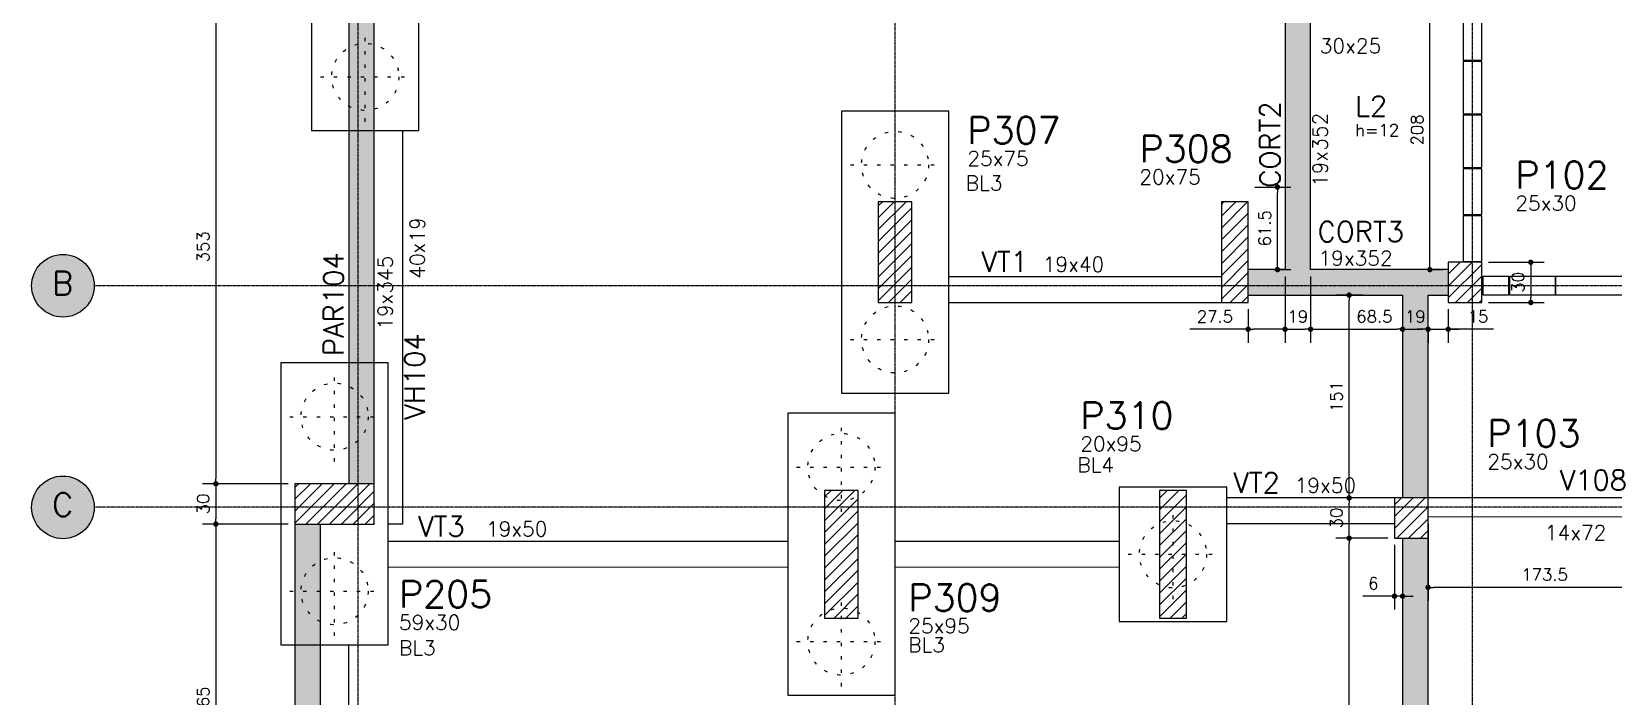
# Model space of a CAD drawing. Extents: x -856 to 20282, y 14720 to 28231.
# Drawn here: x 5498 to 6676, y 24078 to 24573 of the extents above; entities that cross this region are included whole.
import ezdxf

# ---------------------------------------------------------------- set-up
doc = ezdxf.new("R2010")
doc.units = 0
doc.linetypes.add('AXES', pattern=[0.54, 0.3, -0.08, 0.08, -0.08])
doc.linetypes.add('ESTILO_TQS_0002', pattern=[0.4, 0.1, -0.3])
doc.layers.get('0').update_dxf_attribs({"linetype": 'CONTINUOUS'})
doc.layers.get('Defpoints').update_dxf_attribs({"linetype": 'CONTINUOUS'})
for name, color, linetype in [('00 - FELIPE', 2, 'CONTINUOUS'), ('228', 2, 'CONTINUOUS'), ('BLOCO', 3, 'CONTINUOUS'), ('COTA', 1, 'CONTINUOUS'), ('EIXOS', 1, 'AXES'), ('ESTACA', 1, 'ESTILO_TQS_0002'), ('H2', 252, 'CONTINUOUS'), ('H3', 253, 'CONTINUOUS'), ('H4', 254, 'CONTINUOUS'), ('H5', 1, 'CONTINUOUS'), ('IND-EIXOS', 2, 'CONTINUOUS'), ('L-D', 2, 'CONTINUOUS'), ('L-N', 4, 'CONTINUOUS'), ('P-D', 2, 'CONTINUOUS'), ('P-N', 5, 'CONTINUOUS'), ('P-S', 5, 'CONTINUOUS'), ('PENA_5', 5, 'CONTINUOUS'), ('PIL-N', 4, 'CONTINUOUS'), ('TEXT-EIXOS', 3, 'CONTINUOUS'), ('VIG-D', 2, 'CONTINUOUS'), ('VIG-N', 4, 'CONTINUOUS'), ('VIGA', 3, 'CONTINUOUS')]:
    doc.layers.add(name, color=color, linetype=linetype)
doc.styles.add('COTA', font='romans.shx')
doc.styles.get("Standard").update_dxf_attribs({"font": 'ROMANS.SHX'})
doc.styles.add('Texto1', font='romans.shx', dxfattribs={"height": 9})
doc.dimstyles.new('forma', dxfattribs={"dimscale": 5, "dimtxt": 1.8, "dimasz": 0.8, "dimexe": 2, "dimexo": 1, "dimgap": 1, "dimtad": 1, "dimdec": 1, "dimzin": 9, "dimdsep": 46, "dimtxsty": 'COTA', "dimblk1": 'DOT', "dimblk2": 'DOT', "dimsah": 1, "dimcen": 0, "dimdle": 1, "dimclrd": 256, "dimclre": 256, "dimclrt": 2, "dimadec": 0, "dimazin": 0, "dimtfac": 1, "dimtdec": 0, "dimtmove": 0, "dimatfit": 3, "dimfxl": 1, "dimtolj": 1, "dimtzin": 0, "dimarcsym": 0})
pattern_1 = [(45, (4912.393, -6055.889), (-4.4194174, 4.4194174), [])]
pattern_2 = [(45, (5693.907, 23621.703), (-4.419417, 4.419417), [])]

# ---------------------------------------------------------------- blocks, each defined once
blk = doc.blocks.new('_EST50')
at = {"layer": 'ESTACA', "linetype": 'ESTILO_TQS_0002'}
for p, q in [((0, -1.333), (0, 1.333)), ((-1.333, 0), (1.333, 0))]:
    blk.add_line(p, q, dxfattribs=at)
blk.add_circle((0, 0), 1, dxfattribs=at)
blk = doc.blocks.new('_Dot')
at = {"color": 0, "linetype": 'ByBlock', "lineweight": -2}
blk.add_line((-0.5, 0), (-1, 0), dxfattribs=at)
at = {"color": 0, "linetype": 'ByBlock', "const_width": 0.5}
blk.add_lwpolyline([(-0.25, 0, 1), (0.25, 0, 1)], format="xyb", close=True, dxfattribs=at)
blk = doc.blocks.new('*D328')
at = {"layer": 'COTA', "lineweight": -2, "transparency": 16777216}
for p, q in [((5722.9, 24589.2), (5625, 24589.2)), ((5635, 24585.2), (5635, 24240.2)), ((5688.9, 24236.2), (5625, 24236.2))]:
    blk.add_line(p, q, dxfattribs=at)
at = {"layer": 'Defpoints', "color": 0, "transparency": 16777216}
for p in [(5727.9, 24589.2), (5635, 24236.2), (5693.9, 24236.2)]:
    blk.add_point(p, dxfattribs=at)
at = {"layer": 'COTA', "lineweight": -2, "transparency": 16777216, "xscale": 4, "yscale": 4, "zscale": 4}
for p, rotation in [((5635, 24589.2), 90), ((5635, 24236.2), 270)]:
    blk.add_blockref('_Dot', p, dxfattribs=dict(at, rotation=rotation))
at = {"layer": 'COTA', "color": 2, "transparency": 16777216, "insert": (5625.5, 24412.7), "char_height": 9, "attachment_point": 5, "rotation": 90, "style": 'COTA'}
blk.add_mtext('\\A1;353 ', dxfattribs=at)
blk = doc.blocks.new('*D329')
at = {"layer": 'COTA', "lineweight": -2, "transparency": 16777216}
for p, q in [((5688.9, 24236.2), (5625, 24236.2)), ((5635, 24232.2), (5635, 24210.2)), ((5688.9, 24206.2), (5625, 24206.2))]:
    blk.add_line(p, q, dxfattribs=at)
at = {"layer": 'Defpoints', "color": 0, "transparency": 16777216}
for p in [(5693.9, 24236.2), (5635, 24206.2), (5693.9, 24206.2)]:
    blk.add_point(p, dxfattribs=at)
at = {"layer": 'COTA', "lineweight": -2, "transparency": 16777216, "xscale": 4, "yscale": 4, "zscale": 4}
for p, rotation in [((5635, 24236.2), 90), ((5635, 24206.2), 270)]:
    blk.add_blockref('_Dot', p, dxfattribs=dict(at, rotation=rotation))
at = {"layer": 'COTA', "color": 2, "transparency": 16777216, "insert": (5625.5, 24221.2), "char_height": 9, "attachment_point": 5, "rotation": 90, "style": 'COTA'}
blk.add_mtext('\\A1;30 ', dxfattribs=at)
blk = doc.blocks.new('*D330')
at = {"layer": 'COTA', "lineweight": -2, "transparency": 16777216}
for p, q in [((5688.9, 24206.2), (5625, 24206.2)), ((5635, 24202.2), (5635, 23945.2)), ((5687.9, 23941.2), (5625, 23941.2))]:
    blk.add_line(p, q, dxfattribs=at)
at = {"layer": 'Defpoints', "color": 0, "transparency": 16777216}
for p in [(5693.9, 24206.2), (5635, 23941.2), (5692.9, 23941.2)]:
    blk.add_point(p, dxfattribs=at)
at = {"layer": 'COTA', "lineweight": -2, "transparency": 16777216, "xscale": 4, "yscale": 4, "zscale": 4}
for p, rotation in [((5635, 24206.2), 90), ((5635, 23941.2), 270)]:
    blk.add_blockref('_Dot', p, dxfattribs=dict(at, rotation=rotation))
at = {"layer": 'COTA', "color": 2, "transparency": 16777216, "insert": (5625.5, 24073.7), "char_height": 9, "attachment_point": 5, "rotation": 90, "style": 'COTA'}
blk.add_mtext('\\A1;265 ', dxfattribs=at)
blk = doc.blocks.new('*D340')
at = {"layer": 'COTA', "lineweight": -2, "transparency": 16777216}
for p, q in [((6507.9, 24195.7), (6469.1, 24195.7)), ((6479.1, 23926.7), (6479.1, 24191.7)), ((6507.9, 23922.7), (6469.1, 23922.7))]:
    blk.add_line(p, q, dxfattribs=at)
at = {"layer": 'Defpoints', "color": 0, "transparency": 16777216}
for p in [(6479.1, 24195.7), (6512.9, 24195.7), (6512.9, 23922.7)]:
    blk.add_point(p, dxfattribs=at)
at = {"layer": 'COTA', "lineweight": -2, "transparency": 16777216, "xscale": 4, "yscale": 4, "zscale": 4}
for p, rotation in [((6479.1, 24195.7), 90), ((6479.1, 23922.7), 270)]:
    blk.add_blockref('_Dot', p, dxfattribs=dict(at, rotation=rotation))
at = {"layer": 'COTA', "color": 2, "transparency": 16777216, "insert": (6469.6, 24059.2), "char_height": 9, "attachment_point": 5, "rotation": 90, "style": 'COTA'}
blk.add_mtext('\\A1;273 ', dxfattribs=at)
blk = doc.blocks.new('*D341')
at = {"layer": 'COTA', "lineweight": -2, "transparency": 16777216}
for p, q in [((6507.9, 24225.7), (6469.1, 24225.7)), ((6479.1, 24199.7), (6479.1, 24221.7)), ((6507.9, 24195.7), (6469.1, 24195.7))]:
    blk.add_line(p, q, dxfattribs=at)
at = {"layer": 'Defpoints', "color": 0, "transparency": 16777216}
for p in [(6479.1, 24225.7), (6512.9, 24225.7), (6512.9, 24195.7)]:
    blk.add_point(p, dxfattribs=at)
at = {"layer": 'COTA', "lineweight": -2, "transparency": 16777216, "xscale": 4, "yscale": 4, "zscale": 4}
for p, rotation in [((6479.1, 24225.7), 90), ((6479.1, 24195.7), 270)]:
    blk.add_blockref('_Dot', p, dxfattribs=dict(at, rotation=rotation))
at = {"layer": 'COTA', "color": 2, "transparency": 16777216, "insert": (6469.6, 24210.7), "char_height": 9, "attachment_point": 5, "rotation": 90, "style": 'COTA'}
blk.add_mtext('\\A1;30 ', dxfattribs=at)
blk = doc.blocks.new('*D342')
at = {"layer": 'COTA', "lineweight": -2, "transparency": 16777216}
for p, q in [((6489.4, 24376.7), (6469.1, 24376.7)), ((6479.1, 24229.7), (6479.1, 24372.7)), ((6507.9, 24225.7), (6469.1, 24225.7))]:
    blk.add_line(p, q, dxfattribs=at)
at = {"layer": 'Defpoints', "color": 0, "transparency": 16777216}
for p in [(6479.1, 24376.7), (6494.4, 24376.7), (6512.9, 24225.7)]:
    blk.add_point(p, dxfattribs=at)
at = {"layer": 'COTA', "lineweight": -2, "transparency": 16777216, "xscale": 4, "yscale": 4, "zscale": 4}
for p, rotation in [((6479.1, 24376.7), 90), ((6479.1, 24225.7), 270)]:
    blk.add_blockref('_Dot', p, dxfattribs=dict(at, rotation=rotation))
at = {"layer": 'COTA', "color": 2, "transparency": 16777216, "insert": (6469.6, 24301.2), "char_height": 9, "attachment_point": 5, "rotation": 90, "style": 'COTA'}
blk.add_mtext('\\A1;151 ', dxfattribs=at)
blk = doc.blocks.new('*D343')
at = {"layer": 'COTA', "lineweight": -2, "transparency": 16777216}
for p, q in [((6466.4, 24603.7), (6549.2, 24603.7)), ((6539.2, 24399.7), (6539.2, 24599.7)), ((6540, 24395.7), (6549.2, 24395.7))]:
    blk.add_line(p, q, dxfattribs=at)
at = {"layer": 'Defpoints', "color": 0, "transparency": 16777216}
for p in [(6461.4, 24603.7), (6539.2, 24603.7), (6535, 24395.7)]:
    blk.add_point(p, dxfattribs=at)
at = {"layer": 'COTA', "lineweight": -2, "transparency": 16777216, "xscale": 4, "yscale": 4, "zscale": 4}
for p, rotation in [((6539.2, 24603.7), 90), ((6539.2, 24395.7), 270)]:
    blk.add_blockref('_Dot', p, dxfattribs=dict(at, rotation=rotation))
at = {"layer": 'COTA', "color": 2, "transparency": 16777216, "insert": (6529.7, 24499.7), "char_height": 9, "attachment_point": 5, "rotation": 90, "style": 'COTA'}
blk.add_mtext('\\A1;208 ', dxfattribs=at)
blk = doc.blocks.new('*D348')
at = {"layer": 'COTA', "lineweight": -2, "transparency": 16777216}
for p, q in [((6431.4, 24390.7), (6431.4, 24341.3)), ((6403.9, 24366.2), (6403.9, 24341.3)), ((6403.9, 24351.3), (6360.4, 24351.3)), ((6427.4, 24351.3), (6407.9, 24351.3))]:
    blk.add_line(p, q, dxfattribs=at)
at = {"layer": 'Defpoints', "color": 0, "transparency": 16777216}
for p in [(6431.4, 24395.7), (6403.9, 24371.2), (6431.4, 24351.3)]:
    blk.add_point(p, dxfattribs=at)
at = {"layer": 'COTA', "lineweight": -2, "transparency": 16777216, "xscale": 4, "yscale": 4, "zscale": 4, "rotation": 180}
blk.add_blockref('_Dot', (6403.9, 24351.3), dxfattribs=at)
at = {"layer": 'COTA', "lineweight": -2, "transparency": 16777216, "xscale": 4, "yscale": 4, "zscale": 4}
blk.add_blockref('_Dot', (6431.4, 24351.3), dxfattribs=at)
at = {"layer": 'COTA', "color": 2, "transparency": 16777216, "insert": (6379.1, 24360.8), "char_height": 9, "attachment_point": 5, "style": 'COTA'}
blk.add_mtext('\\A1;27.5 ', dxfattribs=at)
blk = doc.blocks.new('*D349')
at = {"layer": 'COTA', "lineweight": -2, "transparency": 16777216}
for p, q in [((6431.4, 24390.7), (6431.4, 24341.3)), ((6450.4, 24390.7), (6450.4, 24341.3)), ((6435.4, 24351.3), (6446.4, 24351.3))]:
    blk.add_line(p, q, dxfattribs=at)
at = {"layer": 'Defpoints', "color": 0, "transparency": 16777216}
for p in [(6431.4, 24395.7), (6450.4, 24395.7), (6450.4, 24351.3)]:
    blk.add_point(p, dxfattribs=at)
at = {"layer": 'COTA', "lineweight": -2, "transparency": 16777216, "xscale": 4, "yscale": 4, "zscale": 4, "rotation": 180}
blk.add_blockref('_Dot', (6431.4, 24351.3), dxfattribs=at)
at = {"layer": 'COTA', "lineweight": -2, "transparency": 16777216, "xscale": 4, "yscale": 4, "zscale": 4}
blk.add_blockref('_Dot', (6450.4, 24351.3), dxfattribs=at)
at = {"layer": 'COTA', "color": 2, "transparency": 16777216, "insert": (6440.9, 24360.8), "char_height": 9, "attachment_point": 5, "style": 'COTA'}
blk.add_mtext('\\A1;19 ', dxfattribs=at)
blk = doc.blocks.new('*D350')
at = {"layer": 'COTA', "lineweight": -2, "transparency": 16777216}
for p, q in [((6450.4, 24390.7), (6450.4, 24341.3)), ((6454.4, 24351.3), (6514.9, 24351.3)), ((6518.9, 24351.1), (6518.9, 24341.3))]:
    blk.add_line(p, q, dxfattribs=at)
at = {"layer": 'Defpoints', "color": 0, "transparency": 16777216}
for p in [(6450.4, 24395.7), (6518.9, 24356.1), (6518.9, 24351.3)]:
    blk.add_point(p, dxfattribs=at)
at = {"layer": 'COTA', "lineweight": -2, "transparency": 16777216, "xscale": 4, "yscale": 4, "zscale": 4, "rotation": 180}
blk.add_blockref('_Dot', (6450.4, 24351.3), dxfattribs=at)
at = {"layer": 'COTA', "lineweight": -2, "transparency": 16777216, "xscale": 4, "yscale": 4, "zscale": 4}
blk.add_blockref('_Dot', (6518.9, 24351.3), dxfattribs=at)
at = {"layer": 'COTA', "color": 2, "transparency": 16777216, "insert": (6497.9, 24360.8), "char_height": 9, "attachment_point": 5, "style": 'COTA'}
blk.add_mtext('\\A1;68.5 ', dxfattribs=at)
blk = doc.blocks.new('*D351')
at = {"layer": 'COTA', "lineweight": -2, "transparency": 16777216}
for p, q in [((6518.9, 24351.1), (6518.9, 24341.3)), ((6522.9, 24351.3), (6533.9, 24351.3)), ((6537.9, 24351.1), (6537.9, 24341.3))]:
    blk.add_line(p, q, dxfattribs=at)
at = {"layer": 'Defpoints', "color": 0, "transparency": 16777216}
for p in [(6518.9, 24356.1), (6537.9, 24356.1), (6537.9, 24351.3)]:
    blk.add_point(p, dxfattribs=at)
at = {"layer": 'COTA', "lineweight": -2, "transparency": 16777216, "xscale": 4, "yscale": 4, "zscale": 4, "rotation": 180}
blk.add_blockref('_Dot', (6518.9, 24351.3), dxfattribs=at)
at = {"layer": 'COTA', "lineweight": -2, "transparency": 16777216, "xscale": 4, "yscale": 4, "zscale": 4}
blk.add_blockref('_Dot', (6537.9, 24351.3), dxfattribs=at)
at = {"layer": 'COTA', "color": 2, "transparency": 16777216, "insert": (6528.4, 24360.8), "char_height": 9, "attachment_point": 5, "style": 'COTA'}
blk.add_mtext('\\A1;19 ', dxfattribs=at)
blk = doc.blocks.new('*D352')
at = {"layer": 'COTA', "lineweight": -2, "transparency": 16777216}
for p, q in [((6552.9, 24366.2), (6552.9, 24341.3)), ((6533.9, 24351.3), (6529.9, 24351.3)), ((6537.9, 24351.3), (6552.9, 24351.3)), ((6537.9, 24351.3), (6552.9, 24351.3)), ((6537.9, 24351.1), (6537.9, 24341.3)), ((6586.7, 24351.3), (6552.9, 24351.3)), ((6556.9, 24351.3), (6560.9, 24351.3))]:
    blk.add_line(p, q, dxfattribs=at)
at = {"layer": 'Defpoints', "color": 0, "transparency": 16777216}
for p in [(6552.9, 24371.2), (6537.9, 24356.1), (6552.9, 24351.3)]:
    blk.add_point(p, dxfattribs=at)
at = {"layer": 'COTA', "lineweight": -2, "transparency": 16777216, "xscale": 4, "yscale": 4, "zscale": 4}
blk.add_blockref('_Dot', (6537.9, 24351.3), dxfattribs=at)
at = {"layer": 'COTA', "lineweight": -2, "transparency": 16777216, "xscale": 4, "yscale": 4, "zscale": 4, "rotation": 180}
blk.add_blockref('_Dot', (6552.9, 24351.3), dxfattribs=at)
at = {"layer": 'COTA', "color": 2, "transparency": 16777216, "insert": (6575.1, 24360.8), "char_height": 9, "attachment_point": 5, "style": 'COTA'}
blk.add_mtext('\\A1;15 ', dxfattribs=at)
blk = doc.blocks.new('*D361')
at = {"layer": 'COTA', "lineweight": -2, "transparency": 16777216}
for p, q in [((6537.9, 24206.7), (6537.9, 24149.1)), ((6711.4, 24206.7), (6711.4, 24149.1)), ((6707.4, 24159.1), (6541.9, 24159.1))]:
    blk.add_line(p, q, dxfattribs=at)
at = {"layer": 'Defpoints', "color": 0, "transparency": 16777216}
for p in [(6537.9, 24211.7), (6711.4, 24211.7), (6537.9, 24159.1)]:
    blk.add_point(p, dxfattribs=at)
at = {"layer": 'COTA', "lineweight": -2, "transparency": 16777216, "xscale": 4, "yscale": 4, "zscale": 4, "rotation": 180}
blk.add_blockref('_Dot', (6537.9, 24159.1), dxfattribs=at)
at = {"layer": 'COTA', "lineweight": -2, "transparency": 16777216, "xscale": 4, "yscale": 4, "zscale": 4}
blk.add_blockref('_Dot', (6711.4, 24159.1), dxfattribs=at)
at = {"layer": 'COTA', "color": 2, "transparency": 16777216, "insert": (6624.7, 24168.6), "char_height": 9, "attachment_point": 5, "style": 'COTA'}
blk.add_mtext('\\A1;173.5 ', dxfattribs=at)
blk = doc.blocks.new('*D759')
at = {"layer": '00 - FELIPE', "lineweight": -2, "transparency": 16777216}
for p, q in [((6408.9, 24457.2), (6435.7, 24457.2)), ((6425.7, 24399.7), (6425.7, 24453.2)), ((6422.7, 24395.7), (6435.7, 24395.7))]:
    blk.add_line(p, q, dxfattribs=at)
at = {"layer": 'Defpoints', "color": 0, "transparency": 16777216}
for p in [(6403.9, 24457.2), (6425.7, 24457.2), (6417.7, 24395.7)]:
    blk.add_point(p, dxfattribs=at)
at = {"layer": '00 - FELIPE', "lineweight": -2, "transparency": 16777216, "xscale": 4, "yscale": 4, "zscale": 4}
for p, rotation in [((6425.7, 24457.2), 90), ((6425.7, 24395.7), 270)]:
    blk.add_blockref('_Dot', p, dxfattribs=dict(at, rotation=rotation))
at = {"layer": '00 - FELIPE', "color": 2, "transparency": 16777216, "insert": (6416.2, 24426.5), "char_height": 9, "attachment_point": 5, "rotation": 90, "style": 'COTA'}
blk.add_mtext('\\A1;61.5 ', dxfattribs=at)
blk = doc.blocks.new('*D761')
at = {"layer": '00 - FELIPE', "lineweight": -2, "transparency": 16777216}
for p, q in [((6582.9, 24401.2), (6624.4, 24401.2)), ((6614.4, 24397.2), (6614.4, 24375.2)), ((6582.9, 24371.2), (6624.4, 24371.2))]:
    blk.add_line(p, q, dxfattribs=at)
at = {"layer": 'Defpoints', "color": 0, "transparency": 16777216}
for p in [(6577.9, 24401.2), (6577.9, 24371.2), (6614.4, 24371.2)]:
    blk.add_point(p, dxfattribs=at)
at = {"layer": '00 - FELIPE', "lineweight": -2, "transparency": 16777216, "xscale": 4, "yscale": 4, "zscale": 4}
for p, rotation in [((6614.4, 24401.2), 90), ((6614.4, 24371.2), 270)]:
    blk.add_blockref('_Dot', p, dxfattribs=dict(at, rotation=rotation))
at = {"layer": '00 - FELIPE', "color": 2, "transparency": 16777216, "insert": (6604.9, 24386.2), "char_height": 9, "attachment_point": 5, "rotation": 90, "style": 'COTA'}
blk.add_mtext('\\A1;30 ', dxfattribs=at)
blk = doc.blocks.new('*D763')
at = {"layer": '00 - FELIPE', "lineweight": -2, "transparency": 16777216}
for p, q in [((6512.9, 24190.7), (6512.9, 24142.5)), ((6518.9, 24190.7), (6518.9, 24142.5)), ((6508.9, 24152.5), (6489.3, 24152.5)), ((6518.9, 24152.5), (6512.9, 24152.5)), ((6522.9, 24152.5), (6526.9, 24152.5))]:
    blk.add_line(p, q, dxfattribs=at)
at = {"layer": 'Defpoints', "color": 0, "transparency": 16777216}
for p in [(6512.9, 24195.7), (6518.9, 24195.7), (6512.9, 24152.5)]:
    blk.add_point(p, dxfattribs=at)
at = {"layer": '00 - FELIPE', "lineweight": -2, "transparency": 16777216, "xscale": 4, "yscale": 4, "zscale": 4}
blk.add_blockref('_Dot', (6512.9, 24152.5), dxfattribs=at)
at = {"layer": '00 - FELIPE', "lineweight": -2, "transparency": 16777216, "xscale": 4, "yscale": 4, "zscale": 4, "rotation": 180}
blk.add_blockref('_Dot', (6518.9, 24152.5), dxfattribs=at)
at = {"layer": '00 - FELIPE', "color": 2, "transparency": 16777216, "insert": (6497.1, 24162), "char_height": 9, "attachment_point": 5, "style": 'COTA'}
blk.add_mtext('\\A1;6 ', dxfattribs=at)

msp = doc.modelspace()

# ---------------------------------------------------------------- hatches: boundary and pattern name
at = {"layer": 'H2'}
for points in [[(6537.91, 24376.7), (6552.91, 24376.7), (6552.91, 24395.7), (6528.41, 24395.7), (6450.41, 24395.7), (6450.41, 24603.7), (6431.41, 24603.7), (6431.41, 24395.7), (6403.91, 24395.7), (6403.91, 24376.7), (6440.91, 24376.7), (6518.91, 24376.7), (6518.91, 24225.7), (6537.91, 24225.7)], [(6537.91, 24195.7), (6518.91, 24195.7), (6518.91, 23922.7), (6537.91, 23922.7)]]:
    msp.add_hatch(color=256, dxfattribs=at).paths.add_polyline_path(points)
at = {"layer": 'H3'}
for points in [[(5752.91, 24589.2), (5733.91, 24589.2), (5733.91, 24236.2), (5752.91, 24236.2)], [(5712.91, 24206.2), (5693.91, 24206.2), (5693.91, 23941.2), (5712.91, 23941.2)]]:
    msp.add_hatch(color=256, dxfattribs=at).paths.add_polyline_path(points)
at = {"layer": 'H4'}
h = msp.add_hatch(color=256, dxfattribs=at)
edge = h.paths.add_edge_path()
edge.add_arc((5521.11, 24383.67), 23.33, 0, 360)
h = msp.add_hatch(color=256, dxfattribs=at)
edge = h.paths.add_edge_path()
edge.add_arc((5521.11, 24218.67), 23.33, 0, 360)
at = {"layer": 'H5'}
h = msp.add_hatch(dxfattribs=at)
h.set_pattern_fill('ANSI31', color=256, scale=50, style=0)
h.set_pattern_definition(pattern_1)
h.paths.add_polyline_path([(6128.41, 24371.2), (6153.41, 24371.2), (6153.41, 24446.2), (6128.41, 24446.2)])
h = msp.add_hatch(dxfattribs=at)
h.set_pattern_fill('ANSI31', color=256, scale=50, style=0)
h.set_pattern_definition(pattern_2)
h.paths.add_polyline_path([(6383.91, 24371.2), (6403.91, 24371.2), (6403.91, 24446.2), (6383.91, 24446.2)])
h = msp.add_hatch(dxfattribs=at)
h.set_pattern_fill('ANSI31', color=256, scale=50, style=0)
h.set_pattern_definition(pattern_2)
h.paths.add_polyline_path([(6552.91, 24371.2), (6577.91, 24371.2), (6577.91, 24401.2), (6552.91, 24401.2)])
h = msp.add_hatch(dxfattribs=at)
h.set_pattern_fill('ANSI31', color=256, scale=50, style=0)
h.set_pattern_definition([(45, (4917.393, -6055.889), (-4.4194174, 4.4194174), [])])
h.paths.add_polyline_path([(5693.91, 24206.2), (5752.91, 24206.2), (5752.91, 24236.2), (5693.91, 24236.2)])
h = msp.add_hatch(dxfattribs=at)
h.set_pattern_fill('ANSI31', color=256, scale=50, style=0)
h.set_pattern_definition(pattern_1)
h.paths.add_polyline_path([(6088.41, 24136.2), (6113.41, 24136.2), (6113.41, 24231.2), (6088.41, 24231.2)])
h = msp.add_hatch(dxfattribs=at)
h.set_pattern_fill('ANSI31', color=256, scale=50, style=0)
h.set_pattern_definition([(45, (4906.393, -6055.889), (-4.4194174, 4.4194174), [])])
h.paths.add_polyline_path([(6337.91, 24136.2), (6357.91, 24136.2), (6357.91, 24231.2), (6337.91, 24231.2)])
h = msp.add_hatch(dxfattribs=at)
h.set_pattern_fill('ANSI31', color=256, scale=50, style=0)
h.set_pattern_definition([(45, (5693.907, 23613.703), (-4.419417, 4.419417), [])])
h.paths.add_polyline_path([(6512.91, 24195.7), (6537.91, 24195.7), (6537.91, 24225.7), (6512.91, 24225.7)])

# ---------------------------------------------------------------- linework, layer by layer
for points in [[(6563.91, 24590.74), (6563.91, 24551.74), (6577.91, 24551.74), (6577.91, 24590.74), (6563.91, 24590.74)], [(6563.91, 24550.74), (6563.91, 24511.74), (6577.91, 24511.74), (6577.91, 24550.74), (6563.91, 24550.74)], [(6563.91, 24510.74), (6563.91, 24471.74), (6577.91, 24471.74), (6577.91, 24510.74), (6563.91, 24510.74)], [(6563.91, 24470.74), (6563.91, 24436.74), (6577.91, 24436.74), (6577.91, 24470.74), (6563.91, 24470.74)], [(6563.91, 24435.74), (6563.91, 24401.74), (6577.91, 24401.74), (6577.91, 24435.74), (6563.91, 24435.74)], [(6578.91, 24390.74), (6597.91, 24390.74), (6597.91, 24376.74), (6578.91, 24376.74), (6578.91, 24390.74)], [(6598.91, 24390.74), (6632.91, 24390.74), (6632.91, 24376.74), (6598.91, 24376.74), (6598.91, 24390.74)]]:
    msp.add_lwpolyline(points)
msp.add_lwpolyline([(6632.91, 24390.74), (6723.91, 24390.74), (6723.91, 24376.74), (6632.91, 24376.74)], close=True)
at = {"layer": 'BLOCO', "linetype": 'Continuous'}
for points in [[(5786.25, 24499.2), (5786.25, 24709.2), (5706.25, 24709.2), (5706.25, 24499.2), (5786.25, 24499.2)], [(6180.91, 24303.7), (6180.91, 24513.7), (6100.91, 24513.7), (6100.91, 24303.7), (6180.91, 24303.7)], [(5763.41, 24116.2), (5763.41, 24326.2), (5683.41, 24326.2), (5683.41, 24116.2), (5763.41, 24116.2)], [(6140.91, 24078.7), (6140.91, 24288.7), (6060.91, 24288.7), (6060.91, 24078.7), (6140.91, 24078.7)], [(6387.91, 24133.7), (6387.91, 24233.7), (6307.91, 24233.7), (6307.91, 24133.7), (6387.91, 24133.7)]]:
    msp.add_lwpolyline(points, dxfattribs=at)
at = {"layer": 'EIXOS', "color": 244, "true_color": 0x991b1e}
for p, q in [((5740.91, 23578.75), (5740.91, 25299.42)), ((6140.91, 23578.75), (6140.91, 25299.42)), ((6570.91, 23578.75), (6570.91, 25299.42)), ((8233.21, 24383.7), (5544.44, 24383.7)), ((8233.21, 24218.7), (5544.44, 24218.7))]:
    msp.add_line(p, q, dxfattribs=at)
at = {"layer": 'IND-EIXOS'}
for centre in [(5521.11, 24383.67), (5521.11, 24218.67)]:
    msp.add_circle(centre, 23.33, dxfattribs=at)
at = {"layer": 'P-N', "linetype": 'Continuous'}
for points in [[(6128.41, 24371.2), (6153.41, 24371.2), (6153.41, 24446.2), (6128.41, 24446.2), (6128.41, 24371.2)], [(5693.91, 24206.2), (5752.91, 24206.2), (5752.91, 24236.2), (5693.91, 24236.2), (5693.91, 24206.2)], [(6088.41, 24136.2), (6113.41, 24136.2), (6113.41, 24231.2), (6088.41, 24231.2), (6088.41, 24136.2)], [(6337.91, 24136.2), (6357.91, 24136.2), (6357.91, 24231.2), (6337.91, 24231.2), (6337.91, 24136.2)]]:
    msp.add_lwpolyline(points, dxfattribs=at)
at = {"layer": 'P-S', "linetype": 'Continuous'}
for points in [[(6383.91, 24371.2), (6403.91, 24371.2), (6403.91, 24446.2), (6383.91, 24446.2), (6383.91, 24371.2)], [(6552.91, 24371.2), (6577.91, 24371.2), (6577.91, 24401.2), (6552.91, 24401.2), (6552.91, 24371.2)], [(6512.91, 24195.7), (6537.91, 24195.7), (6537.91, 24225.7), (6512.91, 24225.7), (6512.91, 24195.7)]]:
    msp.add_lwpolyline(points, dxfattribs=at)
at = {"layer": 'PENA_5'}
for p, q in [((6431.41, 24603.7), (6431.41, 24395.7)), ((6450.41, 24395.7), (6450.41, 24603.7)), ((6431.41, 24395.7), (6403.91, 24395.7)), ((6528.41, 24395.7), (6450.41, 24395.7)), ((6552.91, 24395.7), (6528.41, 24395.7)), ((6403.91, 24376.7), (6440.91, 24376.7)), ((6440.91, 24376.7), (6518.91, 24376.7)), ((6518.91, 24376.7), (6518.91, 24225.7)), ((6537.91, 24225.7), (6537.91, 24376.7)), ((6537.91, 24376.7), (6552.91, 24376.7)), ((6518.91, 24195.7), (6518.91, 23922.7)), ((6537.91, 23922.7), (6537.91, 24195.7))]:
    msp.add_line(p, q, dxfattribs=at)
at = {"layer": 'VIGA'}
for p, q in [((5733.91, 24589.2), (5733.91, 24236.2)), ((5752.91, 24236.2), (5752.91, 24589.2)), ((5773.91, 24499.2), (5773.91, 24206.2)), ((6383.91, 24390.29), (6180.91, 24390.32)), ((6180.91, 24371.2), (6383.91, 24371.2)), ((6512.91, 24225.69), (6387.91, 24225.71)), ((6711.39, 24225.7), (6537.91, 24225.72)), ((6537.92, 24211.72), (6711.41, 24211.81)), ((5693.91, 24206.2), (5693.91, 23941.2)), ((5712.91, 23941.2), (5712.91, 24206.2)), ((5773.91, 24206.2), (5763.41, 24206.2)), ((6387.91, 24206.6), (6512.91, 24206.6)), ((6060.91, 24193.21), (5763.41, 24193.24)), ((6307.99, 24193.2), (6140.91, 24193.2)), ((5763.41, 24174.12), (6060.91, 24174.28)), ((6140.91, 24174.17), (6307.99, 24174.3)), ((5733.91, 23966.2), (5733.91, 24116.2))]:
    msp.add_line(p, q, dxfattribs=at)

# ---------------------------------------------------------------- block references
at = {"layer": '228', "linetype": 'Continuous', "xscale": 25, "yscale": 25}
for p in [(5746.25, 24539.2), (6140.91, 24473.7), (6140.91, 24343.7), (5723.41, 24286.2), (6100.91, 24248.7), (6347.91, 24183.7), (5723.41, 24156.2), (6100.91, 24118.7)]:
    msp.add_blockref('_EST50', p, dxfattribs=at)

# ---------------------------------------------------------------- texts
at = {"layer": 'L-D', "style": 'Texto1'}
msp.add_text('h=12', height=9, dxfattribs=at).set_placement((6483.62, 24494.98))
at = {"layer": 'L-N'}
msp.add_text('L2', height=15, dxfattribs=at).set_placement((6483.62, 24509.98))
at = {"layer": 'P-D', "linetype": 'Continuous'}
for s, p in [('30x25', (6457.24, 24556.82)), ('25x75', (6194.67, 24472.93)), ('20x75', (6322.9, 24459.19)), ('BL3', (6193.57, 24454.69)), ('25x30', (6602.91, 24439.7)), ('20x95', (6278.87, 24260.52)), ('25x30', (6582.05, 24247.22)), ('BL4', (6276.61, 24244.8)), ('59x30', (5771.39, 24127.52)), ('25x95', (6150.81, 24124.94)), ('BL3', (5771.45, 24108.58)), ('BL3', (6150.68, 24110.74))]:
    msp.add_text(s, height=11, dxfattribs=at).set_placement(p)
at = {"layer": 'PIL-N', "linetype": 'Continuous'}
for s, p in [('P307', (6194.67, 24489.43)), ('P308', (6322.9, 24475.69)), ('P102', (6602.91, 24456.2)), ('P310', (6278.87, 24277.02)), ('P103', (6582.05, 24263.72)), ('P205', (5771.39, 24144.02)), ('P309', (6150.81, 24141.44))]:
    msp.add_text(s, height=20, dxfattribs=at).set_placement(p)
at = {"layer": 'TEXT-EIXOS'}
for s, p in [('B', (5512.94, 24376.91)), ('C', (5512.94, 24211.91))]:
    msp.add_text(s, height=17.5, dxfattribs=at).set_placement(p)
at = {"layer": 'VIG-D', "linetype": 'Continuous'}
for s, p in [('19x352', (6462.94, 24457.33)), ('40x19', (5790.53, 24388.99)), ('19x345', (5766.66, 24350.96))]:
    msp.add_text(s, height=11, rotation=90, dxfattribs=at).set_placement(p)
for s, p in [('19x40', (6250.92, 24394.15)), ('19x352', (6456.28, 24398.76)), ('19x50', (6438.58, 24229.55)), ('19x50', (5836.24, 24197.07)), ('14x72', (6624.86, 24194.31))]:
    msp.add_text(s, height=11, dxfattribs=at).set_placement(p)
at = {"layer": 'VIG-N', "linetype": 'Continuous'}
for s, p in [('CORT2', (6427.66, 24456.73)), ('PAR104', (5730.16, 24331.46)), ('VH104', (5790.53, 24283.99))]:
    msp.add_text(s, height=15, rotation=90, dxfattribs=at).set_placement(p)
for s, p in [('CORT3', (6455.63, 24416.44)), ('VT1', (6205.14, 24394.16)), ('V108', (6635.91, 24231.48)), ('VT2', (6392.79, 24229.56)), ('VT3', (5785.56, 24197.07))]:
    msp.add_text(s, height=15, dxfattribs=at).set_placement(p)

# ---------------------------------------------------------------- dimensions: what is measured, and where the dimension line sits
at = {"layer": '00 - FELIPE'}
for base, p1, p2, picture, middle in [((6425.68, 24457.2), (6417.66, 24395.7), (6403.91, 24457.2), '*D759', (6416.18, 24426.45)), ((6614.42, 24371.2), (6577.91, 24401.2), (6577.91, 24371.2), '*D761', (6604.92, 24386.2))]:
    dim = msp.add_linear_dim(base=base, p1=p1, p2=p2, angle=90, dimstyle='forma', override={"dimpost": ' '}, dxfattribs=at)
    dim.commit()
    dim.dimension.update_dxf_attribs({"geometry": picture, "text_midpoint": middle})
dim = msp.add_linear_dim(base=(6512.91, 24152.52), p1=(6518.91, 24195.7), p2=(6512.91, 24195.7), dimstyle='forma', override={"dimpost": ' '}, dxfattribs=at)
dim.commit()
dim.dimension.update_dxf_attribs({"geometry": '*D763', "text_midpoint": (6497.12, 24162.02)})
at = {"layer": 'COTA'}
for base, p1, p2, override, picture, middle in [((6539.21, 24603.7), (6534.97, 24395.7), (6461.41, 24603.7), {"dimpost": ' '}, '*D343', (6529.71, 24499.7)), ((5635, 24236.2), (5727.91, 24589.2), (5693.91, 24236.2), {"dimpost": ' ', "dimtmove": 1}, '*D328', (5625.5, 24412.7)), ((6479.13, 24376.7), (6512.91, 24225.7), (6494.39, 24376.7), {"dimpost": ' ', "dimtmove": 1}, '*D342', (6469.63, 24301.2)), ((5635, 24206.2), (5693.91, 24236.2), (5693.91, 24206.2), {"dimpost": ' ', "dimtmove": 1}, '*D329', (5625.5, 24221.2)), ((6479.13, 24225.7), (6512.91, 24195.7), (6512.91, 24225.7), {"dimpost": ' ', "dimtmove": 1}, '*D341', (6469.63, 24210.7)), ((5635, 23941.2), (5693.91, 24206.2), (5692.91, 23941.2), {"dimpost": ' ', "dimtmove": 1}, '*D330', (5625.5, 24073.7)), ((6479.13, 24195.7), (6512.91, 23922.7), (6512.91, 24195.7), {"dimpost": ' ', "dimtmove": 1}, '*D340', (6469.63, 24059.2))]:
    dim = msp.add_linear_dim(base=base, p1=p1, p2=p2, angle=90, dimstyle='forma', override=override, dxfattribs=at)
    dim.commit()
    dim.dimension.update_dxf_attribs({"geometry": picture, "text_midpoint": middle})
for base, p1, p2, override, picture, middle in [((6431.41, 24351.32), (6403.91, 24371.2), (6431.41, 24395.7), {"dimpost": ' '}, '*D348', (6379.12, 24351.32)), ((6450.41, 24351.32), (6431.41, 24395.7), (6450.41, 24395.7), {"dimpost": ' ', "dimtmove": 1}, '*D349', (6440.91, 24351.32)), ((6518.91, 24351.32), (6450.41, 24395.7), (6518.91, 24356.08), {"dimpost": ' ', "dimtmove": 1}, '*D350', (6497.87, 24351.32)), ((6537.91, 24351.32), (6518.91, 24356.08), (6537.91, 24356.08), {"dimpost": ' ', "dimtmove": 1}, '*D351', (6528.41, 24351.32)), ((6552.91, 24351.32), (6537.91, 24356.08), (6552.91, 24371.2), {"dimpost": ' ', "dimtmove": 1}, '*D352', (6575.11, 24351.32))]:
    dim = msp.add_linear_dim(base=base, p1=p1, p2=p2, dimstyle='forma', override=override, dxfattribs=at)
    dim.commit()
    dim.dimension.update_dxf_attribs({"geometry": picture, "text_midpoint": middle, "dimtype": 160})
dim = msp.add_linear_dim(base=(6537.92, 24159.06), p1=(6711.39, 24211.7), p2=(6537.92, 24211.72), dimstyle='forma', override={"dimpost": ' '}, dxfattribs=at)
dim.commit()
dim.dimension.update_dxf_attribs({"geometry": '*D361', "text_midpoint": (6624.66, 24168.56)})

doc.saveas('drawing.dxf')
